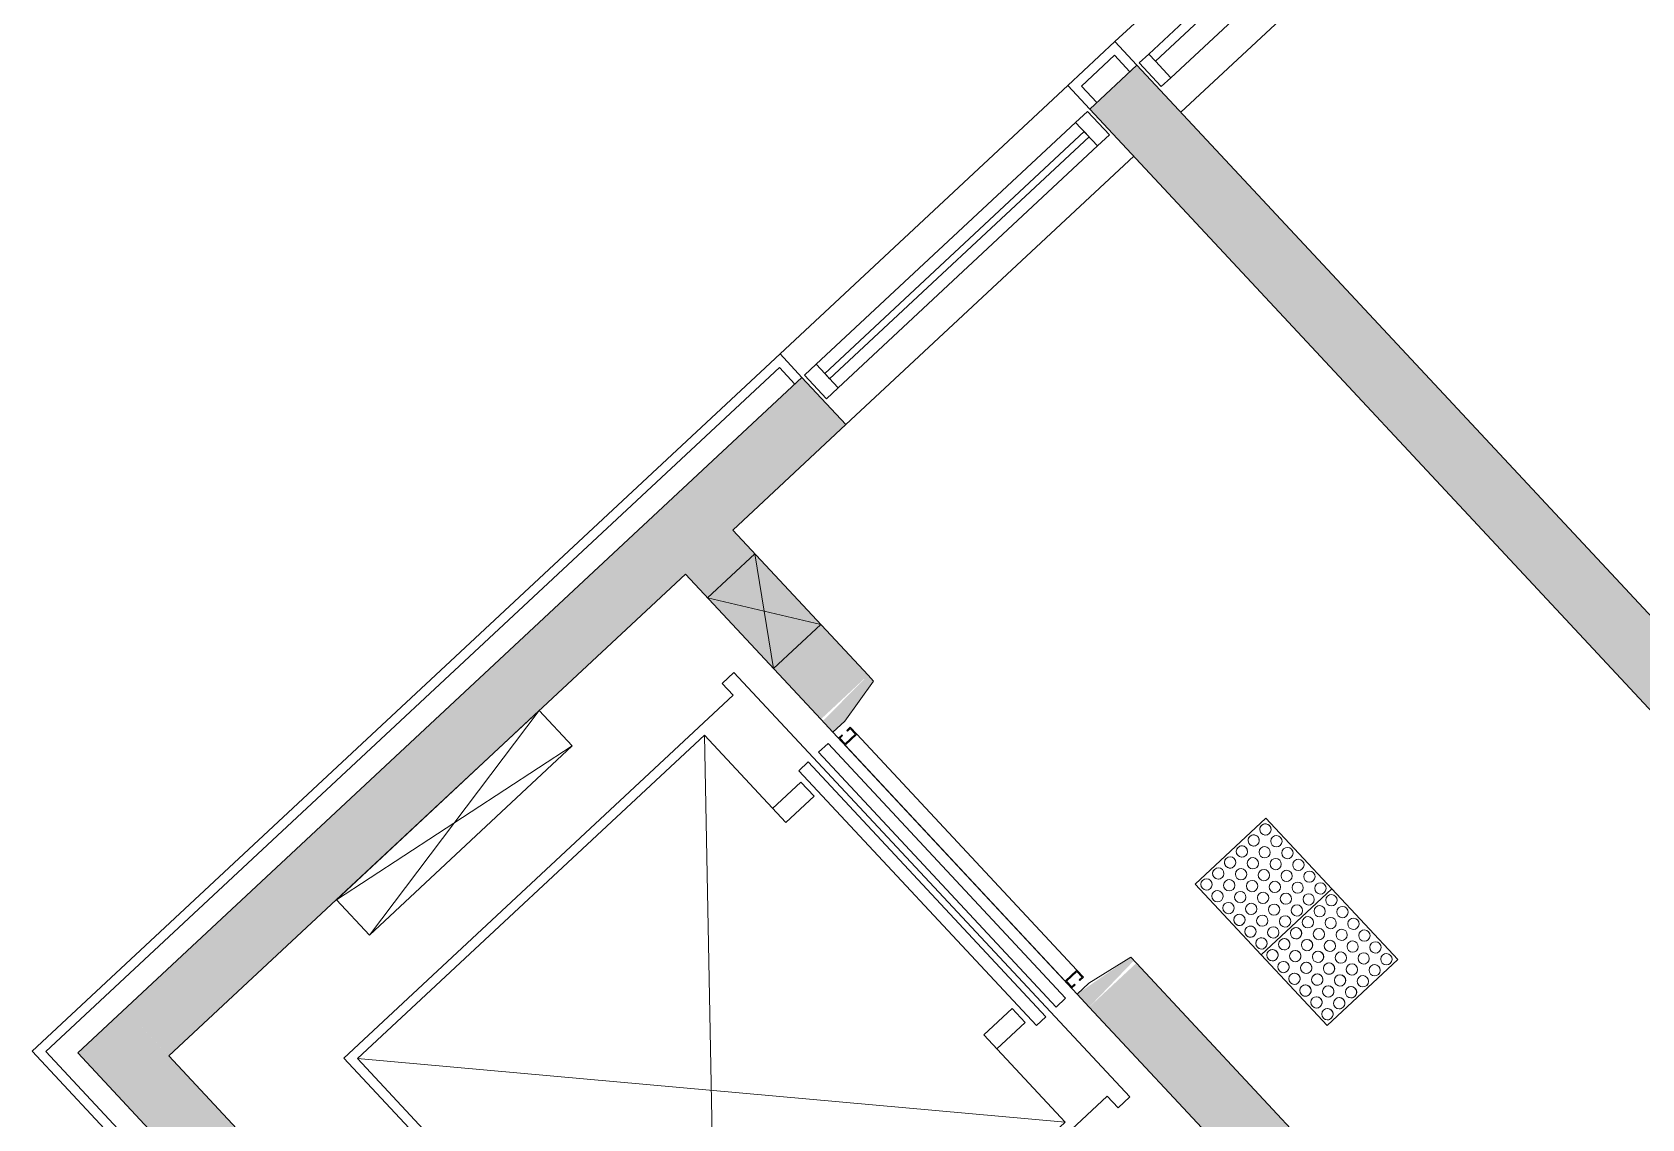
# Model space of a CAD drawing. Header units: millimetres. Extents: x -71377 to 516042, y -145869 to 441446.
# Drawn here: x 258574 to 263564, y 164748 to 168117 of the extents above; entities that cross this region are included whole.
import ezdxf

# ---------------------------------------------------------------- set-up
doc = ezdxf.new("R2010")
doc.units = ezdxf.units.MM
doc.header["$LTSCALE"] = 1000
doc.linetypes.add('_점선_XS_', pattern=[1.15, 0.6, -0.55])
for name, color, linetype, lineweight in [('A-detl', 7, 'Continuous', 5), ('A-ele-8', 8, 'Continuous', 5), ('A-fnsh', 5, 'Continuous', 5), ('A-furn-hdln', 8, '_점선_XS_', 5), ('A-glas', 5, 'Continuous', 5), ('A-glas-hdln', 8, 'Continuous', 5), ('A-hat', 251, 'Continuous', 5), ('A-wind', 4, 'Continuous', 5), ('A-wind-hdln', 8, 'Continuous', 5), ('A_cwall', 2, 'Continuous', 5), ('A_fnsh-4', 4, 'Continuous', 5), ('AA_난간', 7, 'Continuous', 9), ('AA_논슬립', 252, 'Continuous', 5), ('AA_점형블럭', 8, 'Continuous', 5), ('elev', 4, 'Continuous', 5)]:
    doc.layers.add(name, color=color, linetype=linetype, lineweight=lineweight)

# ---------------------------------------------------------------- blocks, each defined once
blk = doc.blocks.new('고정창_프로젝트창_고정창 - _A_AW_12X22-6597192-지반층 배치도')
at = {"layer": 'A-wind'}
for p, q in [((-560, 100), (-600, 100)), ((-600, 100), (-600, 0)), ((-560, 70), (-560, 100)), ((560, 100), (560, 70)), ((600, 100), (560, 100)), ((600, 0), (600, 100)), ((-600, 0), (-560, 0)), ((560, 0), (600, 0))]:
    blk.add_line(p, q, dxfattribs=at)
at = {"layer": 'A-wind-hdln'}
for p, q in [((560, 100), (-560, 100)), ((-560, 70), (560, 70)), ((-560, 0), (-560, 70)), ((560, 0), (560, 70)), ((560, 0), (-560, 0))]:
    blk.add_line(p, q, dxfattribs=at)
blk = doc.blocks.new('EV_15인승 - EV_15인승_1060x2100-6900320-지반층 배치도')
at = {"layer": 'A-furn-hdln'}
for p, q in [((-1000, 100), (-1000, -100)), ((-700, 100), (-700, -100))]:
    blk.add_line(p, q, dxfattribs=at)
at = {"layer": 'elev'}
for p, q in [((-1000, 100), (-700, -100)), ((-1000, -100), (-700, 100)), ((-405, -65), (-405, -50)), ((-405, -50), (-375, -50)), ((-402, -65), (-405, -65)), ((-405, -100), (-405, -85)), ((-405, -85), (-402, -85)), ((-378, -53), (-402, -53)), ((-402, -53), (-402, -65)), ((-402, -85), (-402, -97)), ((-402, -97), (-378, -97)), ((-378, -97), (-378, -53)), ((-375, -50), (625, -50)), ((-375, -50), (-375, -100)), ((625, -50), (655, -50)), ((625, -50), (625, -100)), ((652, -53), (628, -53)), ((628, -53), (628, -97)), ((628, -97), (652, -97)), ((652, -65), (652, -53)), ((655, -65), (652, -65)), ((652, -97), (652, -85)), ((652, -85), (655, -85)), ((655, -50), (655, -65)), ((655, -85), (655, -100)), ((665, -135), (-415, -135)), ((-415, -135), (-415, -175)), ((-375, -100), (-405, -100)), ((-375, -100), (625, -100)), ((655, -100), (625, -100)), ((665, -175), (665, -135)), ((1025, -198), (-775, -198)), ((-775, -198), (-775, -248)), ((-415, -175), (665, -175)), ((1025, -248), (1025, -198)), ((-775, -248), (-725, -248)), ((-725, -248), (-725, -1898)), ((665, -219), (-415, -219)), ((-415, -219), (-415, -259)), ((665, -259), (665, -219)), ((975, -1898), (975, -248)), ((975, -248), (1025, -248)), ((-415, -259), (665, -259)), ((-325, -278), (-385, -278)), ((-385, -278), (-385, -398)), ((-325, -398), (-325, -278)), ((635, -278), (575, -278)), ((575, -278), (575, -398)), ((635, -398), (635, -278)), ((-695, -1868), (-695, -398)), ((-695, -398), (-325, -398)), ((945, -398), (-695, -1868)), ((-695, -398), (945, -1868)), ((575, -398), (945, -398)), ((945, -398), (945, -1868)), ((-1100, -720), (-950, -720)), ((-950, -1580), (-1100, -720)), ((-1100, -1580), (-950, -720)), ((-1100, -1580), (-1100, -720)), ((-950, -720), (-950, -1580)), ((-950, -1580), (-1100, -1580)), ((945, -1868), (-695, -1868)), ((-725, -1898), (975, -1898))]:
    blk.add_line(p, q, dxfattribs=at)
blk = doc.blocks.new('고정창3ea - _A_AW_12X22-5242644-지반층 배치도')
at = {"layer": 'A-glas'}
for p, q in [((550, 61), (-550, 61)), ((-550, 61), (-550, 39)), ((550, 39), (550, 61)), ((-550, 39), (550, 39))]:
    blk.add_line(p, q, dxfattribs=at)
at = {"layer": 'A-wind'}
for p, q in [((-550, 100), (-600, 100)), ((-600, 100), (-600, 0)), ((-550, 0), (-550, 100)), ((550, 100), (550, 0)), ((600, 100), (550, 100)), ((600, 0), (600, 100)), ((-600, 0), (-550, 0)), ((550, 0), (600, 0))]:
    blk.add_line(p, q, dxfattribs=at)
at = {"layer": 'A-wind-hdln'}
for p, q in [((550, 100), (-550, 100)), ((-550, 0), (550, 0))]:
    blk.add_line(p, q, dxfattribs=at)
blk = doc.blocks.new('점자블럭_원형_개수_ - 점자블럭_원형_개수_-4199367-지반층 배치도')
at = {"layer": 'AA_점형블럭'}
for p, q in [((300, 300), (0, 300)), ((0, 300), (0, 0)), ((300, 0), (300, 300)), ((600, 300), (300, 300)), ((300, 300), (300, 0)), ((600, 0), (600, 300)), ((0, 0), (300, 0)), ((300, 0), (600, 0))]:
    blk.add_line(p, q, dxfattribs=at)
for centre, start, end in [((25, 275), 360, 180), ((25, 275), 45, 180), ((25, 275), 360, 180), ((25, 275), 45, 180), ((25, 275), 180, 360), ((25, 275), 180, 225), ((25, 275), 180, 360), ((25, 275), 180, 225), ((25, 275), 255, 330), ((25, 275), 255, 330), ((75, 275), 0, 180), ((75, 275), 0, 180), ((75, 275), 0, 180), ((75, 275), 0, 180), ((75, 275), 180, 360), ((75, 275), 180, 360), ((75, 275), 180, 360), ((75, 275), 180, 360), ((125, 275), 0, 180), ((125, 275), 0, 180), ((125, 275), 360, 180), ((125, 275), 0, 180), ((125, 275), 180, 360), ((125, 275), 180, 360), ((125, 275), 180, 360), ((125, 275), 180, 360), ((175, 275), 360, 180), ((175, 275), 0, 180), ((175, 275), 360, 180), ((175, 275), 0, 180), ((175, 275), 180, 360), ((175, 275), 180, 360), ((175, 275), 180, 360), ((175, 275), 180, 360), ((225, 275), 360, 180), ((225, 275), 0, 180), ((225, 275), 360, 180), ((225, 275), 0, 180), ((225, 275), 180, 360), ((225, 275), 180, 360), ((225, 275), 180, 360), ((225, 275), 180, 360), ((275, 275), 0, 180), ((275, 275), 0, 180), ((275, 275), 360, 180), ((275, 275), 0, 180), ((275, 275), 180, 360), ((275, 275), 180, 360), ((275, 275), 180, 360), ((275, 275), 180, 360), ((325, 275), 360, 180), ((325, 275), 0, 180), ((325, 275), 0, 180), ((325, 275), 0, 180), ((325, 275), 180, 360), ((325, 275), 180, 360), ((325, 275), 180, 360), ((325, 275), 180, 360), ((375, 275), 0, 180), ((375, 275), 0, 180), ((375, 275), 0, 180), ((375, 275), 0, 180), ((375, 275), 180, 360), ((375, 275), 180, 360), ((375, 275), 180, 360), ((375, 275), 180, 360), ((425, 275), 0, 180), ((425, 275), 0, 180), ((425, 275), 360, 180), ((425, 275), 0, 180), ((425, 275), 180, 360), ((425, 275), 180, 360), ((425, 275), 180, 360), ((425, 275), 180, 360), ((475, 275), 0, 180), ((475, 275), 0, 180), ((475, 275), 360, 180), ((475, 275), 360, 180), ((475, 275), 180, 360), ((475, 275), 180, 360), ((475, 275), 180, 360), ((475, 275), 180, 360), ((525, 275), 0, 180), ((525, 275), 0, 180), ((525, 275), 360, 180), ((525, 275), 0, 180), ((525, 275), 180, 360), ((525, 275), 180, 360), ((525, 275), 180, 360), ((525, 275), 180, 360), ((575, 275), 0, 180), ((575, 275), 0, 180), ((575, 275), 360, 180), ((575, 275), 0, 180), ((575, 275), 180, 360), ((575, 275), 180, 360), ((575, 275), 180, 360), ((575, 275), 180, 360), ((25, 225), 360, 180), ((25, 225), 45, 180), ((25, 225), 0, 180), ((25, 225), 45, 180), ((25, 225), 180, 360), ((25, 225), 180, 225), ((25, 225), 180, 360), ((25, 225), 180, 225), ((25, 225), 255, 330), ((25, 225), 255, 330), ((75, 225), 0, 180), ((75, 225), 0, 180), ((75, 225), 0, 180), ((75, 225), 0, 180), ((75, 225), 180, 360), ((75, 225), 180, 360), ((75, 225), 180, 360), ((75, 225), 180, 360), ((125, 225), 360, 180), ((125, 225), 0, 180), ((125, 225), 360, 180), ((125, 225), 0, 180), ((125, 225), 180, 360), ((125, 225), 180, 360), ((125, 225), 180, 360), ((125, 225), 180, 360), ((175, 225), 360, 180), ((175, 225), 0, 180), ((175, 225), 360, 180), ((175, 225), 0, 180), ((175, 225), 180, 360), ((175, 225), 180, 360), ((175, 225), 180, 360), ((175, 225), 180, 360), ((225, 225), 0, 180), ((225, 225), 0, 180), ((225, 225), 360, 180), ((225, 225), 0, 180), ((225, 225), 180, 360), ((225, 225), 180, 360), ((225, 225), 180, 360), ((225, 225), 180, 360), ((275, 225), 360, 180), ((275, 225), 0, 180), ((275, 225), 360, 180), ((275, 225), 0, 180), ((275, 225), 180, 360), ((275, 225), 180, 360), ((275, 225), 180, 360), ((275, 225), 180, 360), ((325, 225), 360, 180), ((325, 225), 0, 180), ((325, 225), 360, 180), ((325, 225), 0, 180), ((325, 225), 180, 360), ((325, 225), 180, 360), ((325, 225), 180, 360), ((325, 225), 180, 360), ((375, 225), 360, 180), ((375, 225), 0, 180), ((375, 225), 0, 180), ((375, 225), 0, 180), ((375, 225), 180, 360), ((375, 225), 180, 360), ((375, 225), 180, 360), ((375, 225), 180, 360), ((425, 225), 0, 180), ((425, 225), 0, 180), ((425, 225), 0, 180), ((425, 225), 0, 180), ((425, 225), 180, 360), ((425, 225), 180, 360), ((425, 225), 180, 360), ((425, 225), 180, 360), ((475, 225), 360, 180), ((475, 225), 0, 180), ((475, 225), 0, 180), ((475, 225), 0, 180), ((475, 225), 180, 360), ((475, 225), 180, 360), ((475, 225), 180, 360), ((475, 225), 180, 360), ((525, 225), 360, 180), ((525, 225), 0, 180), ((525, 225), 360, 180), ((525, 225), 0, 180), ((525, 225), 180, 360), ((525, 225), 180, 360), ((525, 225), 180, 360), ((525, 225), 180, 360), ((575, 225), 360, 180), ((575, 225), 0, 180), ((575, 225), 0, 180), ((575, 225), 0, 180), ((575, 225), 180, 360), ((575, 225), 180, 360), ((575, 225), 180, 360), ((575, 225), 180, 360), ((25, 175), 360, 180), ((25, 175), 45, 180), ((25, 175), 360, 180), ((25, 175), 45, 180), ((25, 175), 180, 360), ((25, 175), 180, 225), ((25, 175), 180, 360), ((25, 175), 180, 225), ((25, 175), 255, 330), ((25, 175), 255, 330), ((75, 175), 0, 180), ((75, 175), 0, 180), ((75, 175), 0, 180), ((75, 175), 0, 180), ((75, 175), 180, 360), ((75, 175), 180, 360), ((75, 175), 180, 360), ((75, 175), 180, 360), ((125, 175), 360, 180), ((125, 175), 0, 180), ((125, 175), 360, 180), ((125, 175), 0, 180), ((125, 175), 180, 360), ((125, 175), 180, 360), ((125, 175), 180, 360), ((125, 175), 180, 360), ((175, 175), 360, 180), ((175, 175), 0, 180), ((175, 175), 360, 180), ((175, 175), 0, 180), ((175, 175), 180, 360), ((175, 175), 180, 360), ((175, 175), 180, 360), ((175, 175), 180, 360), ((225, 175), 360, 180), ((225, 175), 0, 180), ((225, 175), 360, 180), ((225, 175), 0, 180), ((225, 175), 180, 360), ((225, 175), 180, 360), ((225, 175), 180, 360), ((225, 175), 180, 360), ((275, 175), 360, 180), ((275, 175), 0, 180), ((275, 175), 0, 180), ((275, 175), 0, 180), ((275, 175), 180, 360), ((275, 175), 180, 360), ((275, 175), 180, 360), ((275, 175), 180, 360), ((325, 175), 0, 180), ((325, 175), 0, 180), ((325, 175), 0, 180), ((325, 175), 0, 180), ((325, 175), 180, 360), ((325, 175), 180, 360), ((325, 175), 180, 360), ((325, 175), 180, 360), ((375, 175), 0, 180), ((375, 175), 0, 180), ((375, 175), 0, 180), ((375, 175), 0, 180), ((375, 175), 180, 360), ((375, 175), 180, 360), ((375, 175), 180, 360), ((375, 175), 180, 360), ((425, 175), 0, 180), ((425, 175), 0, 180), ((425, 175), 360, 180), ((425, 175), 0, 180), ((425, 175), 180, 360), ((425, 175), 180, 360), ((425, 175), 180, 360), ((425, 175), 180, 360), ((475, 175), 0, 180), ((475, 175), 0, 180), ((475, 175), 360, 180), ((475, 175), 0, 180), ((475, 175), 180, 360), ((475, 175), 180, 360), ((475, 175), 180, 360), ((475, 175), 180, 360), ((525, 175), 360, 180), ((525, 175), 0, 180), ((525, 175), 0, 180), ((525, 175), 0, 180), ((525, 175), 180, 360), ((525, 175), 180, 360), ((525, 175), 180, 360), ((525, 175), 180, 360), ((575, 175), 360, 180), ((575, 175), 0, 180), ((575, 175), 0, 180), ((575, 175), 0, 180), ((575, 175), 180, 360), ((575, 175), 180, 360), ((575, 175), 180, 360), ((575, 175), 180, 360), ((25, 125), 360, 180), ((25, 125), 0, 180), ((25, 125), 360, 180), ((25, 125), 0, 180), ((25, 125), 180, 360), ((25, 125), 180, 240), ((25, 125), 180, 360), ((25, 125), 180, 240), ((25, 125), 270, 345), ((25, 125), 270, 345), ((75, 125), 360, 180), ((75, 125), 0, 180), ((75, 125), 0, 180), ((75, 125), 0, 180), ((75, 125), 180, 360), ((75, 125), 180, 360), ((75, 125), 180, 360), ((75, 125), 180, 360), ((125, 125), 360, 180), ((125, 125), 0, 180), ((125, 125), 360, 180), ((125, 125), 0, 180), ((125, 125), 180, 360), ((125, 125), 180, 360), ((125, 125), 180, 360), ((125, 125), 180, 360), ((175, 125), 360, 180), ((175, 125), 0, 180), ((175, 125), 360, 180), ((175, 125), 0, 180), ((175, 125), 180, 360), ((175, 125), 180, 360), ((175, 125), 180, 360), ((175, 125), 180, 360), ((225, 125), 360, 180), ((225, 125), 0, 180), ((225, 125), 360, 180), ((225, 125), 0, 180), ((225, 125), 180, 360), ((225, 125), 180, 360), ((225, 125), 180, 360), ((225, 125), 180, 360), ((275, 125), 0, 180), ((275, 125), 0, 180), ((275, 125), 360, 180), ((275, 125), 0, 180), ((275, 125), 180, 360), ((275, 125), 180, 360), ((275, 125), 180, 360), ((275, 125), 180, 360), ((325, 125), 0, 180), ((325, 125), 15, 180), ((325, 125), 360, 180), ((325, 125), 15, 180), ((325, 125), 180, 360), ((325, 125), 180, 270), ((325, 125), 180, 360), ((325, 125), 180, 270), ((325, 125), 300, 330), ((325, 125), 300, 330), ((375, 125), 0, 180), ((375, 125), 15, 180), ((375, 125), 360, 180), ((375, 125), 15, 180), ((375, 125), 180, 360), ((375, 125), 180, 270), ((375, 125), 180, 360), ((375, 125), 180, 270), ((375, 125), 300, 330), ((375, 125), 300, 330), ((425, 125), 0, 180), ((425, 125), 15, 180), ((425, 125), 0, 180), ((425, 125), 15, 180), ((425, 125), 180, 360), ((425, 125), 180, 270), ((425, 125), 180, 360), ((425, 125), 180, 270), ((425, 125), 300, 330), ((425, 125), 300, 330), ((475, 125), 360, 180), ((475, 125), 15, 180), ((475, 125), 360, 180), ((475, 125), 15, 180), ((475, 125), 180, 360), ((475, 125), 180, 270), ((475, 125), 180, 360), ((475, 125), 180, 270), ((475, 125), 300, 330), ((475, 125), 300, 330), ((525, 125), 0, 180), ((525, 125), 15, 180), ((525, 125), 0, 180), ((525, 125), 15, 180), ((525, 125), 180, 360), ((525, 125), 180, 270), ((525, 125), 180, 360), ((525, 125), 180, 270), ((525, 125), 300, 330), ((525, 125), 300, 330), ((575, 125), 0, 180), ((575, 125), 15, 180), ((575, 125), 360, 180), ((575, 125), 15, 180), ((575, 125), 180, 360), ((575, 125), 180, 270), ((575, 125), 180, 360), ((575, 125), 180, 270), ((575, 125), 300, 330), ((575, 125), 300, 330), ((25, 75), 360, 180), ((25, 75), 0, 180), ((25, 75), 360, 180), ((25, 75), 0, 180), ((25, 75), 180, 360), ((25, 75), 180, 345), ((25, 75), 180, 360), ((25, 75), 180, 345), ((75, 75), 360, 180), ((75, 75), 0, 180), ((75, 75), 360, 180), ((75, 75), 0, 180), ((75, 75), 180, 360), ((75, 75), 180, 360), ((75, 75), 180, 360), ((75, 75), 180, 360), ((125, 75), 360, 180), ((125, 75), 0, 180), ((125, 75), 360, 180), ((125, 75), 0, 180), ((125, 75), 180, 360), ((125, 75), 180, 360), ((125, 75), 180, 360), ((125, 75), 180, 360), ((175, 75), 360, 180), ((175, 75), 0, 180), ((175, 75), 360, 180), ((175, 75), 0, 180), ((175, 75), 180, 360), ((175, 75), 180, 360), ((175, 75), 180, 360), ((175, 75), 180, 360), ((225, 75), 0, 180), ((225, 75), 0, 180), ((225, 75), 360, 180), ((225, 75), 0, 180), ((225, 75), 180, 360), ((225, 75), 180, 360), ((225, 75), 180, 360), ((225, 75), 180, 360), ((275, 75), 0, 180), ((275, 75), 0, 180), ((275, 75), 360, 180), ((275, 75), 0, 180), ((275, 75), 180, 360), ((275, 75), 180, 360), ((275, 75), 180, 360), ((275, 75), 180, 360), ((325, 75), 360, 180), ((325, 75), 15, 180), ((325, 75), 0, 180), ((325, 75), 15, 180), ((325, 75), 180, 360), ((325, 75), 180, 270), ((325, 75), 180, 360), ((325, 75), 180, 270), ((325, 75), 300, 330), ((325, 75), 300, 330), ((375, 75), 360, 180), ((375, 75), 15, 180), ((375, 75), 360, 180), ((375, 75), 15, 180), ((375, 75), 180, 360), ((375, 75), 180, 270), ((375, 75), 180, 360), ((375, 75), 180, 270), ((375, 75), 300, 330), ((375, 75), 300, 330), ((425, 75), 0, 180), ((425, 75), 15, 180), ((425, 75), 0, 180), ((425, 75), 15, 180), ((425, 75), 180, 360), ((425, 75), 180, 270), ((425, 75), 180, 360), ((425, 75), 180, 270), ((425, 75), 300, 330), ((425, 75), 300, 330), ((475, 75), 0, 180), ((475, 75), 15, 180), ((475, 75), 360, 180), ((475, 75), 15, 180), ((475, 75), 180, 360), ((475, 75), 180, 270), ((475, 75), 180, 360), ((475, 75), 180, 270), ((475, 75), 300, 330), ((475, 75), 300, 330), ((525, 75), 0, 180), ((525, 75), 15, 180), ((525, 75), 0, 180), ((525, 75), 15, 180), ((525, 75), 180, 360), ((525, 75), 180, 270), ((525, 75), 180, 360), ((525, 75), 180, 270), ((525, 75), 300, 330), ((525, 75), 300, 330), ((575, 75), 0, 180), ((575, 75), 15, 180), ((575, 75), 0, 180), ((575, 75), 15, 180), ((575, 75), 180, 360), ((575, 75), 180, 270), ((575, 75), 180, 360), ((575, 75), 180, 270), ((575, 75), 300, 330), ((575, 75), 300, 330), ((25, 25), 360, 180), ((25, 25), 0, 180), ((25, 25), 360, 180), ((25, 25), 0, 180), ((25, 25), 180, 360), ((25, 25), 180, 360), ((25, 25), 180, 360), ((25, 25), 180, 360), ((75, 25), 360, 180), ((75, 25), 0, 180), ((75, 25), 0, 180), ((75, 25), 0, 180), ((75, 25), 180, 360), ((75, 25), 180, 360), ((75, 25), 180, 360), ((75, 25), 180, 360), ((125, 25), 360, 180), ((125, 25), 0, 180), ((125, 25), 360, 180), ((125, 25), 0, 180), ((125, 25), 180, 360), ((125, 25), 180, 360), ((125, 25), 180, 360), ((125, 25), 180, 360), ((175, 25), 360, 180), ((175, 25), 360, 180), ((175, 25), 180, 360), ((175, 25), 180, 360), ((175, 25), 120, 150), ((175, 25), 120, 150), ((175, 25), 210, 360), ((175, 25), 210, 360), ((175, 25), 0, 60), ((175, 25), 0, 60), ((225, 25), 360, 180), ((225, 25), 360, 180), ((225, 25), 180, 360), ((225, 25), 180, 360), ((225, 25), 120, 150), ((225, 25), 120, 150), ((225, 25), 210, 360), ((225, 25), 210, 360), ((225, 25), 0, 60), ((225, 25), 0, 60), ((275, 25), 0, 180), ((275, 25), 0, 180), ((275, 25), 180, 360), ((275, 25), 180, 360), ((275, 25), 120, 150), ((275, 25), 120, 150), ((275, 25), 210, 360), ((275, 25), 210, 360), ((275, 25), 0, 60), ((275, 25), 0, 60), ((325, 25), 360, 180), ((325, 25), 15, 180), ((325, 25), 360, 180), ((325, 25), 15, 180), ((325, 25), 180, 360), ((325, 25), 180, 270), ((325, 25), 180, 360), ((325, 25), 180, 270), ((325, 25), 300, 330), ((325, 25), 300, 330), ((375, 25), 0, 180), ((375, 25), 15, 180), ((375, 25), 0, 180), ((375, 25), 15, 180), ((375, 25), 180, 360), ((375, 25), 180, 270), ((375, 25), 180, 360), ((375, 25), 180, 270), ((375, 25), 300, 330), ((375, 25), 300, 330), ((425, 25), 0, 180), ((425, 25), 15, 180), ((425, 25), 0, 180), ((425, 25), 15, 180), ((425, 25), 180, 360), ((425, 25), 180, 270), ((425, 25), 180, 360), ((425, 25), 180, 270), ((425, 25), 300, 330), ((425, 25), 300, 330), ((475, 25), 360, 180), ((475, 25), 15, 180), ((475, 25), 360, 180), ((475, 25), 15, 180), ((475, 25), 180, 360), ((475, 25), 180, 270), ((475, 25), 180, 360), ((475, 25), 180, 270), ((475, 25), 300, 330), ((475, 25), 300, 330), ((525, 25), 360, 180), ((525, 25), 15, 180), ((525, 25), 360, 180), ((525, 25), 15, 180), ((525, 25), 180, 360), ((525, 25), 180, 270), ((525, 25), 180, 360), ((525, 25), 180, 270), ((525, 25), 300, 330), ((525, 25), 300, 330), ((575, 25), 0, 180), ((575, 25), 15, 180), ((575, 25), 0, 180), ((575, 25), 15, 180), ((575, 25), 180, 360), ((575, 25), 180, 270), ((575, 25), 180, 360), ((575, 25), 180, 270), ((575, 25), 300, 330), ((575, 25), 300, 330)]:
    blk.add_arc(centre, 17.5, start, end, dxfattribs=at)
blk = doc.blocks.new('계단진행_난간_Non Slip - 계단진행_난간_Non Slip-3375518-지반층 배치도')
at = {"layer": 'AA_난간'}
for p, q in [((700, 0), (700, -2080)), ((750, -2080), (750, 0)), ((850, 0), (850, -2080)), ((900, -2080), (900, 0))]:
    blk.add_line(p, q, dxfattribs=at)
for centre, radius, start, end in [((800, 0), 100, 360, 180), ((800, 0), 50, 0, 180), ((800, -2080), 100, 180, 0), ((800, -2080), 50, 180, 0)]:
    blk.add_arc(centre, radius, start, end, dxfattribs=at)
at = {"layer": 'AA_논슬립'}
for p, q in [((960, 60), (2040, 60)), ((960, 0), (960, 60)), ((2040, 60), (2040, 0)), ((-440, -60), (-440, 0)), ((640, 0), (640, -60)), ((640, -60), (-440, -60)), ((960, -200), (2040, -200)), ((960, -260), (960, -200)), ((2040, -200), (2040, -260)), ((-440, -320), (-440, -260)), ((640, -260), (640, -320)), ((640, -320), (-440, -320)), ((960, -460), (2040, -460)), ((960, -520), (960, -460)), ((2040, -460), (2040, -520)), ((-440, -580), (-440, -520)), ((640, -520), (640, -580)), ((640, -580), (-440, -580)), ((960, -720), (2040, -720)), ((960, -780), (960, -720)), ((2040, -720), (2040, -780)), ((-440, -840), (-440, -780)), ((640, -780), (640, -840)), ((640, -840), (-440, -840)), ((960, -980), (1407.6, -980)), ((960, -1040), (960, -980)), ((1441.4, -980), (1558.6, -980)), ((1592.4, -980), (2040, -980)), ((2040, -980), (2040, -1040)), ((-440, -1100), (-440, -1040)), ((640, -1040), (640, -1100)), ((640, -1100), (-440, -1100)), ((960, -1240), (2040, -1240)), ((960, -1300), (960, -1240)), ((2040, -1240), (2040, -1300)), ((-440, -1360), (-440, -1300)), ((640, -1300), (640, -1360)), ((640, -1360), (-440, -1360)), ((960, -1500), (2040, -1500)), ((960, -1560), (960, -1500)), ((2040, -1500), (2040, -1560)), ((-440, -1620), (-440, -1560)), ((640, -1560), (640, -1620)), ((640, -1620), (-440, -1620)), ((960, -1760), (2040, -1760)), ((960, -1820), (960, -1760)), ((2040, -1760), (2040, -1820)), ((-440, -1880), (-440, -1820)), ((640, -1820), (640, -1880)), ((640, -1880), (-440, -1880)), ((960, -2020), (2040, -2020)), ((960, -2080), (960, -2020)), ((2040, -2020), (2040, -2080))]:
    blk.add_line(p, q, dxfattribs=at)
blk = doc.blocks.new('계단 경로1 - 계단 경로 _양방향_-V152-지반층 배치도')
at = {"layer": 'A-detl', "lineweight": 9}
for points in [[(-1389, 1503.9), (-1423.6, 1483.9), (-1375.2, 1400), (-1423.6, 1316.1), (-1389, 1296.1), (-1329, 1400)], [(-994.3, 1483.9), (-1029, 1503.9), (-1089, 1400), (-1029, 1296.1), (-994.3, 1316.1), (-1042.8, 1400)], [(119.3, 1428.3), (62.7, 1428.3), (56.4, 1380), (71, 1365.4), (111, 1365.4), (131, 1400)], [(-140.7, 28.3), (-189.7, 33.7), (-207.6, 10.4), (-189, -34.6), (-158.6, -38.6), (-130.3, -10.4), (-130.3, 10.4)]]:
    blk.add_hatch(color=256, dxfattribs=at).paths.add_polyline_path(points)
for p, q in [((-1389, 1503.9), (-1423.6, 1483.9)), ((-1329, 1400), (-1389, 1503.9)), ((-1089, 1400), (-1029, 1503.9)), ((-1029, 1503.9), (-994.3, 1483.9)), ((-1375.2, 1400), (-1423.6, 1483.9)), ((-1042.8, 1400), (-994.3, 1483.9)), ((-2639, 1400), (-1329, 1400)), ((-2639, 0), (-2639, 1400)), ((-1375.2, 1400), (-1423.6, 1316.1)), ((-1329, 1400), (-1389, 1296.1)), ((91, 1400), (-1089, 1400)), ((-1089, 1400), (-1029, 1296.1)), ((-1042.8, 1400), (-994.3, 1316.1)), ((-1389, 1296.1), (-1423.6, 1316.1)), ((-1029, 1296.1), (-994.3, 1316.1)), ((-169, 0), (-2639, 0))]:
    blk.add_line(p, q, dxfattribs=at)
for centre, start, end in [((91, 1400), 360, 180), ((91, 1400), 180, 360), ((-169, 0), 360, 180), ((-169, 0), 180, 360)]:
    blk.add_arc(centre, 40, start, end, dxfattribs=at)

msp = doc.modelspace()

# ---------------------------------------------------------------- hatches: boundary and pattern name
at = {"layer": 'A-hat'}
for points in [[(263903.5, 165826), (263976.7, 165894.2), (261998.9, 168015.1), (261925.7, 167946.9), (263898.6, 165831.3)], [(263898.6, 165684.6), (264040.3, 165826), (263976.7, 165894.2), (263898.6, 165831.3), (261925.7, 167946.9), (261852.6, 167878.7), (263766.8, 165826)], [(258997.8, 164943.1), (261096.8, 166900.4), (260960.4, 167046.7), (258861.4, 165089.3)], [(261018.9, 165986.9), (261165.1, 166123.3), (260745.7, 166573), (260599.4, 166436.6)], [(262372.6, 164535.1), (262518.9, 164671.5), (261997.2, 165231), (261850.9, 165094.6)], [(260785, 162733.3), (260931.2, 162869.7), (258861.4, 165089.3), (258715.1, 164952.9), (260771, 162748.3)]]:
    msp.add_hatch(color=256, dxfattribs=at).paths.add_polyline_path(points)
h = msp.add_hatch(color=256, dxfattribs=at)
h.paths.add_polyline_path([(261850.9, 165094.6), (261989.8, 165238.9), (261980.1, 165249.3), (261813.4, 165134.8), (261850, 165095.6)])
h.paths.add_polyline_path([(261056.4, 165946.6), (261097.3, 165986.9), (261182.2, 166105), (261165.1, 166123.3), (261024.6, 165980.7)])

# ---------------------------------------------------------------- linework, layer by layer
at = {"layer": 'A-ele-8'}
for p, q in [((261930.7, 168088.2), (262822.9, 168920.3)), ((263027.5, 168700.9), (262135.3, 167868.8)), ((260892.2, 167119.8), (261784.4, 167951.8)), ((261989, 167732.4), (261096.8, 166900.4))]:
    msp.add_line(p, q, dxfattribs=at)
at = {"layer": 'A-fnsh'}
msp.add_line((261056.4, 165946.6), (261813.4, 165134.8), dxfattribs=at)
at = {"layer": 'A_cwall'}
for p, q in [((261852.6, 167878.7), (261998.9, 168015.1)), ((261998.9, 168015.1), (264044.9, 165821)), ((261852.6, 167878.7), (263898.6, 165684.6)), ((260960.4, 167046.7), (258715.1, 164952.9)), ((261096.8, 166900.4), (260960.4, 167046.7)), ((260745.7, 166573), (261096.8, 166900.4)), ((261165.1, 166123.3), (260745.7, 166573)), ((258997.8, 164943.1), (260599.4, 166436.6)), ((260599.4, 166436.6), (261018.9, 165986.9)), ((261092.9, 165980.7), (261182.2, 166105)), ((261182.2, 166105), (261165.1, 166123.3)), ((261018.9, 165986.9), (261056.4, 165946.6)), ((261056.4, 165946.6), (261092.9, 165980.7)), ((261980.1, 165249.3), (261850, 165168.9)), ((261997.2, 165231), (261980.1, 165249.3)), ((262655.3, 164525.2), (261997.2, 165231)), ((261850, 165168.9), (261813.4, 165134.8)), ((261813.4, 165134.8), (261850.9, 165094.6)), ((261850.9, 165094.6), (262372.6, 164535.1)), ((258715.1, 164952.9), (260785, 162733.3)), ((260771, 163041.5), (258997.8, 164943.1))]:
    msp.add_line(p, q, dxfattribs=at)
at = {"layer": 'A_fnsh-4'}
for p, q in [((261784.4, 167951.8), (261930.7, 168088.2)), ((261998.9, 168015.1), (261930.7, 168088.2)), ((261929.2, 168045.8), (261826.8, 167950.4)), ((261929.2, 168045.8), (261976.9, 167994.6)), ((261852.6, 167878.7), (261784.4, 167951.8)), ((261826.8, 167950.4), (261874.6, 167899.2)), ((258573.8, 164957.9), (260892.2, 167119.8)), ((260890.7, 167077.4), (258616.2, 164956.4)), ((260938.4, 167026.2), (260890.7, 167077.4)), ((260960.4, 167046.7), (260892.2, 167119.8)), ((258573.8, 164957.9), (260643.6, 162738.2)), ((258616.2, 164956.4), (260686, 162736.7))]:
    msp.add_line(p, q, dxfattribs=at)

# ---------------------------------------------------------------- block references
at = {"layer": 'A-detl', "lineweight": 9, "rotation": 223.000001248476}
msp.add_blockref('계단 경로1 - 계단 경로 _양방향_-V152-지반층 배치도', (263561.8, 168378.7), dxfattribs=at)
at = {"layer": 'A-glas-hdln', "rotation": 43.00000124847565}
for name, p in [('고정창_프로젝트창_고정창 - _A_AW_12X22-6597192-지반층 배치도', (262513.2, 168358)), ('고정창3ea - _A_AW_12X22-5242644-지반층 배치도', (261474.7, 167389.5))]:
    msp.add_blockref(name, p, dxfattribs=at)
at = {"layer": 'AA_논슬립', "rotation": 313.0000012484762}
msp.add_blockref('계단진행_난간_Non Slip - 계단진행_난간_Non Slip-3375518-지반층 배치도', (264948.3, 169808.3), dxfattribs=at)
at = {"layer": 'AA_점형블럭', "rotation": 313.0000012484765}
msp.add_blockref('점자블럭_원형_개수_ - 점자블럭_원형_개수_-4199367-지반층 배치도', (262179.1, 165475.8), dxfattribs=at)
at = {"layer": 'elev', "rotation": 313.0000012484774}
msp.add_blockref('EV_15인승 - EV_15인승_1060x2100-6900320-지반층 배치도', (261422.8, 165700.3), dxfattribs=at)

doc.saveas('drawing.dxf')
